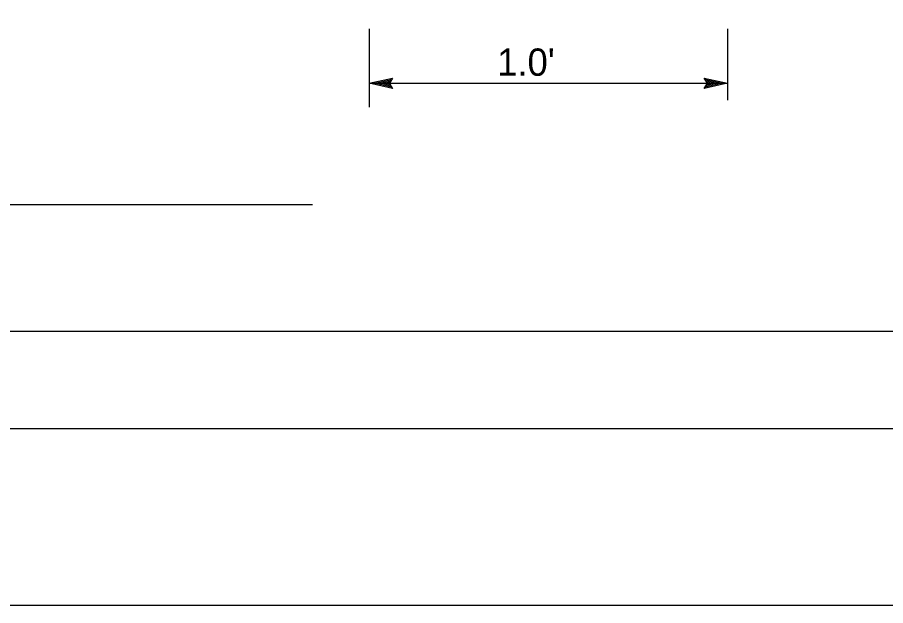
# Model space of a CAD drawing. Extents: x -894 to 866, y -476 to 714.
# Drawn here: x -272.5 to -49.7, y -476.4 to -325.6 of the extents above; entities that cross this region are included whole.
import ezdxf

# ---------------------------------------------------------------- set-up
doc = ezdxf.new("R2010")
doc.units = 0
for name, color, linetype in [('10 Sheet Format', 7, 'Continuous'), ('56 Stage 3 Anno', 7, 'Continuous'), ('57 Undefined', 7, 'Continuous')]:
    doc.layers.add(name, color=color, linetype=linetype)

msp = doc.modelspace()

# ---------------------------------------------------------------- linework, layer by layer
at = {"layer": '10 Sheet Format'}
for p, q in [((-813.45, -406.04), (811.55, -406.04)), ((-863.46, -431.04), (836.55, -431.04))]:
    msp.add_line(p, q, dxfattribs=at)
for points in [[(-894.04, 713.56), (865.96, 713.56), (865.96, -476.44), (-894.04, -476.44)], [(-863.46, -431.04), (836.55, -431.04), (836.55, 668.96), (-863.46, 668.96)]]:
    msp.add_lwpolyline(points, close=True, dxfattribs=at)
at = {"layer": '56 Stage 3 Anno'}
for p, q in [((-182.2, -328.58), (-182.2, -348.63)), ((-90.25, -328.58), (-90.25, -346.88)), ((-182.2, -342.53), (-176.2, -341.2)), ((-176.2, -343.87), (-182.2, -342.53)), ((-182.2, -342.53), (-182.2, -342.53)), ((-182.2, -342.53), (-127.18, -342.53)), ((-176.42, -343.51), (-180.82, -342.53)), ((-180.81, -342.52), (-176.44, -341.56)), ((-179.44, -342.53), (-176.62, -341.9)), ((-176.65, -343.15), (-179.44, -342.53)), ((-178.06, -342.53), (-176.85, -342.26)), ((-176.83, -342.8), (-178.06, -342.53)), ((-176.2, -341.2), (-177, -342.53)), ((-177, -342.53), (-176.2, -343.87)), ((-176.2, -341.2), (-176.2, -341.2)), ((-127.18, -342.53), (-90.25, -342.53)), ((-95.45, -342.53), (-96.25, -341.19)), ((-96.25, -341.19), (-96.25, -341.19)), ((-96.25, -341.19), (-90.25, -342.53)), ((-90.25, -342.53), (-96.25, -343.86)), ((-96.25, -343.86), (-95.45, -342.53)), ((-96.03, -341.54), (-91.63, -342.53)), ((-91.64, -342.53), (-96.01, -343.5)), ((-93.01, -342.52), (-95.83, -343.15)), ((-95.8, -341.9), (-93.01, -342.52)), ((-95.62, -342.25), (-94.39, -342.52)), ((-94.39, -342.52), (-95.6, -342.79)), ((-90.25, -342.53), (-90.25, -342.53)), ((-176.2, -343.87), (-176.2, -343.87)), ((-96.25, -343.86), (-96.25, -343.86))]:
    msp.add_line(p, q, dxfattribs=at)
at = {"layer": '57 Undefined'}
msp.add_line((-681.43, -373.57), (-196.74, -373.57), dxfattribs=at)

# ---------------------------------------------------------------- texts
msp.add_text("1.0'", height=7, dxfattribs=at).set_placement((-149.4, -340.6))

doc.saveas('drawing.dxf')
